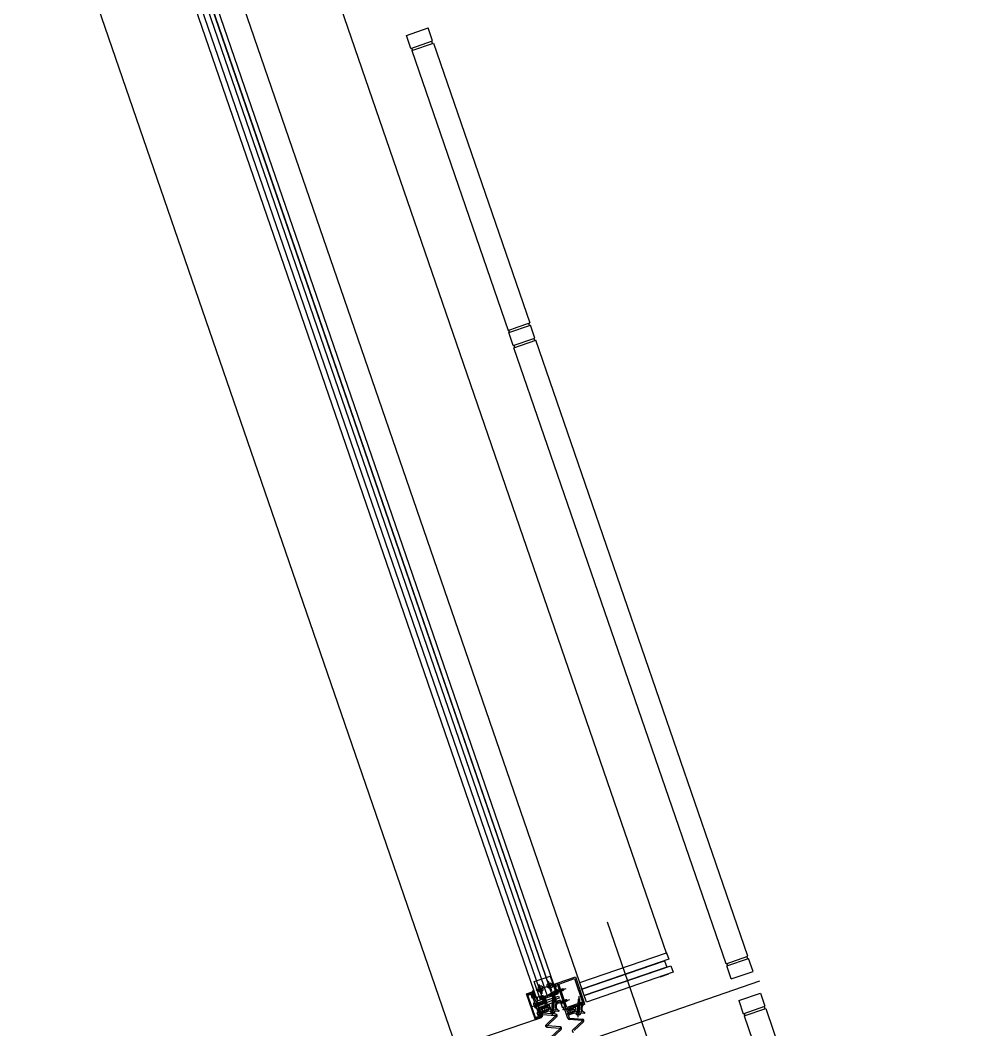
# Model space of a CAD drawing. Extents: x 809487 to 809680, y 818779 to 819225.
# Drawn here: x 809607.903 to 809609.99, y 818856.595 to 818858.795 of the extents above; entities that cross this region are included whole.
import ezdxf

# ---------------------------------------------------------------- set-up
doc = ezdxf.new("R2010")
doc.units = 0
for name, color, linetype in [('Default', 7, 'Continuous'), ('F-RC', 7, 'Continuous'), ('MAJ214__', 7, 'Continuous'), ('MAJ270__', 7, 'Continuous'), ('MAJ292__', 7, 'Continuous'), ('MAJ322__', 7, 'Continuous'), ('MAJ325__', 7, 'Continuous'), ('MAJ520__', 7, 'Continuous'), ('Refence', 7, 'Continuous'), ('WELDING', 7, 'Continuous')]:
    doc.layers.add(name, color=color, linetype=linetype)

# ---------------------------------------------------------------- blocks, each defined once
blk = doc.blocks.new('N10TC16')
at = {"layer": 'Default'}
for p, q in [((-0.005, 0), (0.021, 0)), ((0.0035, 0.0025), (0.0043, -0.0025)), ((0.0055, 0.0025), (0.0063, -0.0025)), ((0.0075, 0.0025), (0.0083, -0.0025)), ((0.0095, 0.0025), (0.0103, -0.0025)), ((0.0115, 0.0025), (0.0123, -0.0025)), ((0.0135, 0.0025), (0.0143, -0.0025))]:
    blk.add_line(p, q, dxfattribs=at)
blk.add_lwpolyline([(0.003, 0.0017), (0, 0.0049), (0, -0.0049), (0.003, -0.0017)], close=True, dxfattribs=at)
for points in [[(0, 0.0008), (0.0014, 0.0008), (0.0014, -0.0008), (0, -0.0008)], [(0.003, -0.0017), (0.0138, -0.0017), (0.016, 0), (0.0138, 0.0017), (0.003, 0.0017)]]:
    blk.add_lwpolyline(points, dxfattribs=at)
blk = doc.blocks.new('M06MC_P')
at = {"layer": 'Default'}
for p, q in [((-0.011, 0), (0.011, 0)), ((0, -0.011), (0, 0.011))]:
    blk.add_line(p, q, dxfattribs=at)
for points in [[(-0.00375, 0.00025), (-0.00375, -0.00025)], [(-0.00125, 0.00075), (-0.00325, 0.00075)], [(-0.00075, 0.00325), (-0.00075, 0.00125)], [(0.00025, 0.00375), (-0.00025, 0.00375)], [(0.00075, 0.00125), (0.00075, 0.00325)], [(0.00325, 0.00075), (0.00125, 0.00075)], [(0.00375, -0.00025), (0.00375, 0.00025)], [(-0.00325, -0.00075), (-0.00125, -0.00075)], [(-0.00075, -0.00125), (-0.00075, -0.00325)], [(-0.00025, -0.00375), (0.00025, -0.00375)], [(0.00075, -0.00325), (0.00075, -0.00125)], [(0.00125, -0.00075), (0.00325, -0.00075)]]:
    blk.add_lwpolyline(points, dxfattribs=at)
blk.add_circle((0, 0), 0.006, dxfattribs=at)
for centre, start, end in [((-0.00325, 0.00025), 90, 180), ((-0.00125, 0.00125), 270, 0), ((-0.00025, 0.00325), 90, 180), ((0.00025, 0.00325), 0, 90), ((0.00125, 0.00125), 180, 270), ((0.00325, 0.00025), 360, 90), ((-0.00325, -0.00025), 180, 270), ((-0.00125, -0.00125), 0, 90), ((-0.00025, -0.00325), 180, 270), ((0.00025, -0.00325), 270, 0), ((0.00125, -0.00125), 90, 180), ((0.00325, -0.00025), 270, 0)]:
    blk.add_arc(centre, 0.0005, start, end, dxfattribs=at)
blk = doc.blocks.new('M06MC16')
at = {"layer": 'Default'}
for p, q in [((-0.005, 0), (0.021, 0)), ((0.003, 0.0025), (0.016, 0.0025)), ((0.0155, -0.003), (0.0155, 0.003)), ((0.003, -0.0025), (0.016, -0.0025))]:
    blk.add_line(p, q, dxfattribs=at)
blk.add_lwpolyline([(0, -0.006), (0.003, -0.003), (0.003, 0.003), (0, 0.006)], close=True, dxfattribs=at)
for points in [[(0, 0.00075), (0.002, 0.00075), (0.002, -0.00075), (0, -0.00075)], [(0.003, -0.003), (0.0155, -0.003), (0.016, -0.0025), (0.016, 0.0025), (0.0155, 0.003), (0.003, 0.003)]]:
    blk.add_lwpolyline(points, dxfattribs=at)
blk = doc.blocks.new('N12TH32')
at = {"layer": 'Default'}
for p, q in [((-0.0089, 0), (0.037, 0)), ((0, 0.0028), (0.001, -0.0028)), ((0.0021, 0.0028), (0.0031, -0.0028)), ((0.0042, 0.0028), (0.0052, -0.0028)), ((0.0063, 0.0028), (0.0073, -0.0028)), ((0.0084, 0.0028), (0.0094, -0.0028)), ((0.0105, 0.0028), (0.0115, -0.0028)), ((0.0126, 0.0028), (0.0136, -0.0028)), ((0.0147, 0.0028), (0.0157, -0.0028)), ((0.0168, 0.0028), (0.0178, -0.0028)), ((0.0189, 0.0028), (0.0199, -0.0028)), ((0.021, 0.0028), (0.022, -0.0028)), ((0.0231, 0.0028), (0.0241, -0.0028)), ((0.0252, 0.0028), (0.0262, -0.0028)), ((0.0273, 0.0028), (0.0283, -0.0028)), ((0.0294, 0.0028), (0.0303, -0.0023))]:
    blk.add_line(p, q, dxfattribs=at)
blk.add_lwpolyline([(-0.0039, 0.0034), (-0.0034, 0.004), (0, 0.004), (0, -0.004), (-0.0034, -0.004), (-0.0039, -0.0034)], close=True, dxfattribs=at)
for points in [[(-0.0034, 0), (0, 0), (-0.0034, 0)], [(0, -0.002), (0.0293, -0.002), (0.032, 0), (0.0293, 0.0021), (0, 0.0021)]]:
    blk.add_lwpolyline(points, dxfattribs=at)
for centre in [(-0.0002, 0.002), (-0.0002, -0.002)]:
    blk.add_arc(centre, 0.00372, 147.7958, 212.2042, dxfattribs=at)
blk = doc.blocks.new('M06MR19')
at = {"layer": 'Default'}
for p, q in [((-0.0092, 0), (0.024, 0)), ((0, 0.0025), (0.019, 0.0025)), ((0.0185, -0.003), (0.0185, 0.003)), ((0, -0.0025), (0.019, -0.0025))]:
    blk.add_line(p, q, dxfattribs=at)
for points in [[(-0.0042, 0.0008), (-0.0022, 0.0008), (-0.0022, -0.0007), (-0.0042, -0.0007)], [(-0.002, 0.006), (0, 0.006), (0, -0.006), (-0.002, -0.006)], [(0, -0.003), (0.0185, -0.003), (0.019, -0.0025), (0.019, 0.0025), (0.0185, 0.003), (0, 0.003)]]:
    blk.add_lwpolyline(points, dxfattribs=at)
for centre, radius, start, end in [((0.0078, 0), 0.012, 152.9643, 207.0357), ((-0.002, 0.005), 0.001, 90, 152.9643), ((-0.002, -0.005), 0.001, 207.0357, 270)]:
    blk.add_arc(centre, radius, start, end, dxfattribs=at)
blk = doc.blocks.new('A$C775818B6')
at = {"layer": 'Default'}
for points in [[(-0.0022, -0.0063), (-0.0022, -0.0018)], [(-0.0019, -0.0015), (-0.0014, -0.0015)], [(-0.0014, -0.0065), (-0.0019, -0.0065)], [(-0.0012, -0.0018), (-0.0012, -0.0025)], [(-0.0012, -0.0055), (-0.0012, -0.0063)], [(-0.0007, -0.003), (-0.0002, -0.003)], [(-0.0002, -0.005), (-0.0007, -0.005)], [(0.0003, -0.0025), (0.0003, -0.0005)], [(0.0003, -0.0075), (0.0003, -0.0055)], [(0.0008, 0), (0.0028, 0)], [(0.0028, -0.008), (0.0008, -0.008)], [(0.0013, -0.0015), (0.0013, -0.0065)], [(0.0023, -0.0065), (0.0023, -0.0015)], [(0.0033, -0.0005), (0.0033, -0.0075)]]:
    blk.add_lwpolyline(points, dxfattribs=at)
for centre, radius, start, end in [((-0.0019, -0.0018), 0.00025, 90.0056, 180.0056), ((-0.0019, -0.0063), 0.00025, 180.0056, 270.0056), ((-0.0014, -0.0018), 0.00025, 0.0056, 90.0056), ((-0.0014, -0.0063), 0.00025, 270.0056, 0.0056), ((-0.0007, -0.0025), 0.0005, 180.0056, 270.0056), ((-0.0007, -0.0055), 0.0005, 90.0056, 180.0056), ((-0.0002, -0.0025), 0.0005, 270.0056, 0.0056), ((-0.0002, -0.0055), 0.0005, 0.0056, 90.0056), ((0.0008, -0.0005), 0.0005, 90, 180.0056), ((0.0008, -0.0075), 0.0005, 180.0056, 270), ((0.0018, -0.0015), 0.0005, 0.0056, 180.0056), ((0.0018, -0.0065), 0.0005, 180.0056, 0.0056), ((0.0028, -0.0005), 0.0005, 0.0043, 90), ((0.0028, -0.0075), 0.0005, 270, 0.0043)]:
    blk.add_arc(centre, radius, start, end, dxfattribs=at)

msp = doc.modelspace()

# ---------------------------------------------------------------- linework, layer by layer
at = {"layer": 'Default'}
msp.add_lwpolyline([(809609.0355, 818856.6638), (809609.0231, 818856.6998), (809609.0581, 818856.7118), (809609.0705, 818856.6759)], dxfattribs=at)
for points in [[(809609.0376, 818856.6603), (809609.0352, 818856.6674), (809609.0704, 818856.6716), (809609.068, 818856.6787)], [(809609.0368, 818856.66), (809609.0718, 818856.6721), (809609.0705, 818856.6759), (809609.0355, 818856.6638)], [(809609.1278, 818856.6491), (809609.127, 818856.6514), (809609.1141, 818856.6444), (809609.1133, 818856.6467)], [(809609.0533, 818856.6498), (809609.0541, 818856.6475), (809609.0397, 818856.6451), (809609.0405, 818856.6428)]]:
    msp.add_lwpolyline(points, close=True, dxfattribs=at)
at = {"layer": 'F-RC'}
for p, q in [((809608.7448, 818858.762), (809608.7921, 818858.7783)), ((809608.8019, 818858.7499), (809608.7921, 818858.7783)), ((809608.7546, 818858.7336), (809608.7448, 818858.762)), ((809608.7546, 818858.7336), (809608.8019, 818858.7499)), ((809608.7562, 818858.7289), (809608.8035, 818858.7452)), ((809608.8016, 818858.7445), (809608.8, 818858.7492)), ((809608.8035, 818858.7452), (809609.0135, 818858.1353)), ((809608.7562, 818858.7289), (809608.9662, 818858.119)), ((809608.7581, 818858.7295), (809608.7565, 818858.7343)), ((809608.9662, 818858.119), (809608.9859, 818858.1258)), ((809608.9678, 818858.1143), (809609.0151, 818858.1306)), ((809608.9859, 818858.1258), (809609.0135, 818858.1353)), ((809609.0132, 818858.1299), (809609.0116, 818858.1346)), ((809609.0249, 818858.1022), (809609.0151, 818858.1306)), ((809608.9776, 818858.0859), (809608.9678, 818858.1143)), ((809608.9697, 818858.1149), (809608.9681, 818858.1197)), ((809608.9776, 818858.0859), (809609.0249, 818858.1022)), ((809608.9792, 818858.0812), (809609.0265, 818858.0975)), ((809609.4415, 818856.7386), (809608.9792, 818858.0812)), ((809608.9811, 818858.0819), (809608.9795, 818858.0866)), ((809609.0246, 818858.0968), (809609.023, 818858.1016)), ((809609.4888, 818856.7548), (809609.0265, 818858.0975)), ((809609.4415, 818856.7386), (809609.4888, 818856.7548)), ((809609.4432, 818856.7338), (809609.4904, 818856.7501)), ((809609.4451, 818856.7345), (809609.4434, 818856.7392)), ((809609.4886, 818856.7495), (809609.4869, 818856.7542)), ((809609.5002, 818856.7217), (809609.4904, 818856.7501)), ((809609.4529, 818856.7055), (809609.4432, 818856.7338)), ((809609.4529, 818856.7055), (809609.5002, 818856.7217)), ((809609.4692, 818856.6582), (809609.5165, 818856.6745)), ((809609.5165, 818856.6745), (809609.5263, 818856.6461)), ((809609.4692, 818856.6582), (809609.479, 818856.6298)), ((809609.479, 818856.6298), (809609.5263, 818856.6461)), ((809609.4806, 818856.6251), (809609.5279, 818856.6414)), ((809609.4809, 818856.6305), (809609.4825, 818856.6258)), ((809609.5244, 818856.6455), (809609.526, 818856.6407)), ((809609.5279, 818856.6414), (809609.9902, 818855.2987)), ((809609.4806, 818856.6251), (809609.9429, 818855.2825))]:
    msp.add_line(p, q, dxfattribs=at)
at = {"layer": 'MAJ214__'}
for p, q in [((809609.1372, 818856.6549), (809608.1865, 818859.4158)), ((809609.042, 818856.6618), (809608.106, 818859.3802)), ((809609.0533, 818856.6657), (809608.1173, 818859.3841)), ((809609.0628, 818856.669), (809608.1268, 818859.3873)), ((809609.0635, 818856.6692), (809608.1275, 818859.3876))]:
    msp.add_line(p, q, dxfattribs=at)
at = {"layer": 'MAJ270__'}
for p, q in [((809609.3547, 818856.3305), (809609.183, 818856.8291)), ((809609.5146, 818856.7003), (809608.9747, 818856.5144))]:
    msp.add_line(p, q, dxfattribs=at)
at = {"layer": 'MAJ292__'}
for p, q in [((809609.3127, 818856.7594), (809608.3756, 818859.4809)), ((809609.073, 818856.6725), (809608.1369, 818859.3908)), ((809609.0304, 818856.6578), (809608.0944, 818859.3762)), ((809608.8535, 818856.5572), (809607.9029, 818859.3182)), ((809609.3263, 818856.72), (809609.1372, 818856.6549)), ((809609.2979, 818856.7103), (809609.3168, 818856.7168)), ((809609.0273, 818856.6171), (809608.8535, 818856.5572))]:
    msp.add_line(p, q, dxfattribs=at)
for points in [[(809609.1274, 818856.6833), (809609.1225, 818856.6975), (809609.3116, 818856.7626), (809609.3165, 818856.7484)], [(809609.1323, 818856.6691), (809609.1274, 818856.6833), (809609.3071, 818856.7451), (809609.312, 818856.731)], [(809609.1372, 818856.6549), (809609.1323, 818856.6691), (809609.3214, 818856.7342), (809609.3263, 818856.72)]]:
    msp.add_lwpolyline(points, close=True, dxfattribs=at)
at = {"layer": 'MAJ322__'}
for points in [[(809609.0673, 818856.6943), (809609.073, 818856.6963), (809609.0925, 818856.6395), (809609.0869, 818856.6376), (809609.0861, 818856.6397)], [(809609.0681, 818856.6922), (809609.0673, 818856.6943)], [(809609.0328, 818856.6213), (809609.0343, 818856.6205), (809609.0358, 818856.6211), (809609.0357, 818856.6214), (809609.038, 818856.6221), (809609.0384, 818856.6209), (809609.0258, 818856.6166), (809609.0063, 818856.6733), (809609.0189, 818856.6776), (809609.0193, 818856.6764), (809609.017, 818856.6756), (809609.0169, 818856.6759), (809609.0154, 818856.6754), (809609.0147, 818856.6739)], [(809609.0102, 818856.6724), (809609.0087, 818856.6731), (809609.0076, 818856.6727), (809609.0265, 818856.6179)], [(809609.0099, 818856.6712), (809609.0122, 818856.6737)], [(809609.0121, 818856.6736), (809609.0112, 818856.6726)], [(809609.0136, 818856.6735), (809609.013, 818856.6738)], [(809609.0132, 818856.6738), (809609.0149, 818856.673), (809609.0177, 818856.674), (809609.0172, 818856.6755), (809609.0194, 818856.6762), (809609.021, 818856.6715), (809609.021, 818856.6715)], [(809609.085, 818856.643), (809609.0796, 818856.6589), (809609.0332, 818856.6429), (809609.0325, 818856.6448), (809609.0331, 818856.6461), (809609.0302, 818856.6546), (809609.0289, 818856.6552), (809609.0283, 818856.6571), (809609.0747, 818856.673), (809609.0692, 818856.6889)], [(809609.0689, 818856.6922), (809609.0684, 818856.692)], [(809609.0689, 818856.693), (809609.069, 818856.6925)], [(809609.0696, 818856.6938), (809609.0692, 818856.6936)], [(809609.0694, 818856.6892), (809609.0698, 818856.6894)], [(809609.0702, 818856.6892), (809609.0703, 818856.6887)], [(809609.0717, 818856.6892), (809609.0703, 818856.6935)], [(809609.071, 818856.6884), (809609.0714, 818856.6886)], [(809609.0157, 818856.6716), (809609.0108, 818856.6699)], [(809609.0188, 818856.6641), (809609.0163, 818856.6713)], [(809609.0184, 818856.6714), (809609.02, 818856.6666)], [(809609.0192, 818856.6722), (809609.0187, 818856.672)], [(809609.0205, 818856.6642), (809609.0194, 818856.6638)], [(809609.02, 818856.6711), (809609.0198, 818856.6718)], [(809609.0208, 818856.6711), (809609.0204, 818856.671)], [(809609.0206, 818856.6663), (809609.0211, 818856.6665)], [(809609.0214, 818856.6671), (809609.0212, 818856.6678)], [(809609.0317, 818856.6332), (809609.0212, 818856.6639)], [(809609.0213, 818856.6681), (809609.0218, 818856.6683)], [(809609.0221, 818856.6682), (809609.026, 818856.6568)], [(809609.0267, 818856.6565), (809609.0283, 818856.6571), (809609.0289, 818856.6552), (809609.0302, 818856.6546), (809609.0331, 818856.6461), (809609.0325, 818856.6448), (809609.0332, 818856.6429), (809609.0316, 818856.6423)], [(809609.0776, 818856.6551), (809609.0766, 818856.6579), (809609.0736, 818856.6568), (809609.0738, 818856.6564)], [(809609.1335, 818856.6506), (809609.1326, 818856.6533), (809609.1296, 818856.6523), (809609.1297, 818856.6519)], [(809609.0325, 818856.6244), (809609.03, 818856.6315)], [(809609.0303, 818856.6322), (809609.0314, 818856.6325)], [(809609.0312, 818856.6417), (809609.0351, 818856.6304)], [(809609.0325, 818856.6303), (809609.0342, 818856.6256)], [(809609.0333, 818856.6311), (809609.0328, 818856.6309)], [(809609.0342, 818856.6301), (809609.034, 818856.6308)], [(809609.035, 818856.6301), (809609.0345, 818856.6299)], [(809609.0375, 818856.6432), (809609.0386, 818856.6401)], [(809609.0392, 818856.6441), (809609.0378, 818856.6436)], [(809609.0391, 818856.6399), (809609.0522, 818856.6444)], [(809609.04, 818856.643), (809609.0397, 818856.6439)], [(809609.0541, 818856.6475), (809609.0405, 818856.6428)], [(809609.0409, 818856.6334), (809609.0417, 818856.6311)], [(809609.0543, 818856.6384), (809609.0411, 818856.6339)], [(809609.0422, 818856.6309), (809609.0436, 818856.6314)], [(809609.0438, 818856.6319), (809609.0438, 818856.632)], [(809609.044, 818856.6325), (809609.0549, 818856.6362)], [(809609.0541, 818856.6489), (809609.0544, 818856.648)], [(809609.0557, 818856.6498), (809609.0543, 818856.6493)], [(809609.0552, 818856.6363), (809609.0762, 818856.6351)], [(809609.0584, 818856.6432), (809609.0562, 818856.6496)], [(809609.0562, 818856.6425), (809609.0563, 818856.6424)], [(809609.0703, 818856.6378), (809609.059, 818856.6384)], [(809609.0773, 818856.6367), (809609.0773, 818856.6369)], [(809609.0858, 818856.643), (809609.0853, 818856.6429)], [(809609.0858, 818856.6438), (809609.0859, 818856.6434)], [(809609.0866, 818856.6446), (809609.0861, 818856.6445)], [(809609.0863, 818856.64), (809609.0868, 818856.6402)], [(809609.0871, 818856.64), (809609.0873, 818856.6396)], [(809609.0887, 818856.6401), (809609.0872, 818856.6443)], [(809609.0879, 818856.6393), (809609.0884, 818856.6394)], [(809609.0935, 818856.6386), (809609.0945, 818856.6356)], [(809609.0952, 818856.6396), (809609.0937, 818856.6391)], [(809609.095, 818856.6354), (809609.1082, 818856.6399)], [(809609.096, 818856.6385), (809609.0957, 818856.6394)], [(809609.1101, 818856.643), (809609.0964, 818856.6383)], [(809609.0969, 818856.6289), (809609.0976, 818856.6266)], [(809609.1103, 818856.6339), (809609.0971, 818856.6294)], [(809609.1, 818856.628), (809609.1109, 818856.6317)], [(809609.11, 818856.6443), (809609.1103, 818856.6435)], [(809609.1117, 818856.6453), (809609.1103, 818856.6448)], [(809609.1111, 818856.6318), (809609.1322, 818856.6306)], [(809609.1144, 818856.6387), (809609.1122, 818856.6451)], [(809609.1122, 818856.638), (809609.1122, 818856.6379)], [(809609.1263, 818856.6332), (809609.115, 818856.6338)], [(809609.1333, 818856.6321), (809609.1332, 818856.6323)], [(809609.0265, 818856.6179), (809609.0276, 818856.6183), (809609.0284, 818856.6197)], [(809609.0272, 818856.622), (809609.0322, 818856.6237)], [(809609.0307, 818856.6199), (809609.0274, 818856.6205)], [(809609.0292, 818856.6202), (809609.0306, 818856.6199)], [(809609.0314, 818856.6203), (809609.0317, 818856.6209)], [(809609.0363, 818856.6271), (809609.0379, 818856.6223), (809609.0357, 818856.6216), (809609.0352, 818856.6231), (809609.0324, 818856.6221), (809609.0316, 818856.6204)], [(809609.0348, 818856.6253), (809609.0353, 818856.6254)], [(809609.0356, 818856.626), (809609.0353, 818856.6268)], [(809609.0355, 818856.6271), (809609.036, 818856.6272)], [(809609.0363, 818856.6271), (809609.0363, 818856.6271)], [(809609.0981, 818856.6264), (809609.0996, 818856.6269)], [(809609.0998, 818856.6273), (809609.0998, 818856.6275)]]:
    msp.add_lwpolyline(points, dxfattribs=at)
for points in [[(809609.073, 818856.6963), (809609.113, 818856.71), (809609.1325, 818856.6533), (809609.0925, 818856.6395)], [(809609.0768, 818856.6944), (809609.1111, 818856.7062), (809609.1287, 818856.6552), (809609.0944, 818856.6434)], [(809609.0349, 818856.6541), (809609.0763, 818856.6683), (809609.0779, 818856.6636), (809609.0365, 818856.6493)]]:
    msp.add_lwpolyline(points, close=True, dxfattribs=at)
for centre, radius, start, end in [((809609.0106, 818856.6731), 0.0008, 244.0066, 319.0066), ((809609.0127, 818856.6731), 0.0008, 64.0066, 139.0066), ((809609.0128, 818856.6731), 0.0008, 64.0066, 137.0791), ((809609.0139, 818856.6742), 0.0008, 244.0066, 334.0066), ((809609.0193, 818856.6717), 0.0005, 19.0069, 109.0069), ((809609.0683, 818856.6923), 0.00025, 198.9998, 288.9998), ((809609.0693, 818856.6932), 0.0005, 108.9998, 198.9998), ((809609.0688, 818856.6924), 0.00025, 288.9998, 18.9998), ((809609.0694, 818856.689), 0.00025, 108.9998, 198.9998), ((809609.0698, 818856.6933), 0.0005, 18.9998, 108.9998), ((809609.0699, 818856.6891), 0.00025, 18.9998, 108.9998), ((809609.0708, 818856.6889), 0.0005, 198.9998, 288.9998), ((809609.0713, 818856.6891), 0.0005, 288.9998, 18.9998), ((809609.0105, 818856.6706), 0.0008, 137.0791, 289.0066), ((809609.0158, 818856.6711), 0.0005, 19.0069, 109.0066), ((809609.0189, 818856.6715), 0.0005, 109.0069, 199.0069), ((809609.0192, 818856.6643), 0.0005, 199.0069, 289.0069), ((809609.0203, 818856.6712), 0.00025, 199.0069, 289.0069), ((809609.0205, 818856.6668), 0.0005, 199.0069, 289.0069), ((809609.0207, 818856.6637), 0.0005, 19.0066, 109.0069), ((809609.0208, 818856.6714), 0.00025, 289.0069, 19.0069), ((809609.021, 818856.667), 0.0005, 289.0069, 19.0069), ((809609.0214, 818856.6679), 0.00025, 109.0069, 199.0069), ((809609.0219, 818856.6681), 0.00025, 19.669, 109.0069), ((809609.0265, 818856.657), 0.0005, 199.0066, 289.0066), ((809609.0807, 818856.6459), 0.012, 127.0491, 215.6022), ((809609.0807, 818856.6459), 0.00972, 109, 249.2439), ((809609.073, 818856.6561), 0.000787, 307.0491, 19), ((809609.1367, 818856.6414), 0.012, 127.0491, 215.6022), ((809609.1367, 818856.6414), 0.00972, 109, 249.2439), ((809609.129, 818856.6516), 0.000787, 307.0491, 19), ((809609.0305, 818856.6317), 0.0005, 109.0063, 199.0063), ((809609.0317, 818856.6419), 0.0005, 109.0066, 199.0066), ((809609.0313, 818856.633), 0.0005, 289.0063, 19.0066), ((809609.033, 818856.6305), 0.0005, 109, 199), ((809609.0335, 818856.6306), 0.0005, 19, 109), ((809609.0344, 818856.6301), 0.00025, 199, 289), ((809609.0349, 818856.6303), 0.00025, 289, 18.3379), ((809609.0379, 818856.6433), 0.000381, 109, 199), ((809609.0389, 818856.6403), 0.000381, 199, 289), ((809609.0393, 818856.6438), 0.000381, 19, 109), ((809609.0404, 818856.6432), 0.000381, 199, 289), ((809609.0413, 818856.6335), 0.000381, 109, 199), ((809609.042, 818856.6313), 0.000381, 199, 289), ((809609.0435, 818856.6318), 0.000381, 289, 19), ((809609.0442, 818856.6321), 0.000381, 109, 199), ((809609.0533, 818856.6415), 0.00315, 19, 109), ((809609.0544, 818856.649), 0.000381, 109, 199), ((809609.054, 818856.6479), 0.000381, 289, 19), ((809609.0533, 818856.6414), 0.00315, 289, 19), ((809609.0552, 818856.6355), 0.000787, 90.9451, 109), ((809609.0559, 818856.6495), 0.000381, 19, 109), ((809609.0533, 818856.6414), 0.00544, 338.2846, 19), ((809609.059, 818856.6391), 0.000762, 158.2846, 266.9164), ((809609.0703, 818856.6385), 0.000762, 266.9164, 35.6022), ((809609.0763, 818856.6363), 0.00114, 266.9164, 19), ((809609.0852, 818856.6431), 0.00025, 199.0002, 289.0002), ((809609.0863, 818856.644), 0.0005, 109.0002, 199.0002), ((809609.0857, 818856.6433), 0.00025, 289.0002, 19.0002), ((809609.0864, 818856.6398), 0.00025, 109.0002, 199.0002), ((809609.0867, 818856.6442), 0.0005, 19.0002, 109.0002), ((809609.0869, 818856.64), 0.00025, 19.0002, 109.0002), ((809609.0877, 818856.6397), 0.0005, 199.0002, 289.0002), ((809609.0882, 818856.6399), 0.0005, 289.0002, 19.0002), ((809609.0939, 818856.6388), 0.000381, 109, 199), ((809609.0949, 818856.6357), 0.000381, 199, 289), ((809609.0953, 818856.6393), 0.000381, 19, 109), ((809609.0963, 818856.6386), 0.000381, 199, 289), ((809609.0972, 818856.629), 0.000381, 109, 199), ((809609.1092, 818856.6369), 0.00315, 19, 109), ((809609.1104, 818856.6445), 0.000381, 109, 199), ((809609.11, 818856.6433), 0.000381, 289, 19), ((809609.1092, 818856.6369), 0.00315, 289, 19), ((809609.1112, 818856.631), 0.000787, 90.9451, 109), ((809609.1118, 818856.6449), 0.000381, 19, 109), ((809609.115, 818856.6346), 0.000762, 158.2846, 266.9164), ((809609.1092, 818856.6369), 0.00544, 338.2846, 19), ((809609.1263, 818856.634), 0.000762, 266.9164, 35.6022), ((809609.1322, 818856.6318), 0.00114, 266.9164, 19), ((809609.0275, 818856.6213), 0.0008, 109.0066, 260.9341), ((809609.0291, 818856.6194), 0.0008, 79.0066, 154.0066), ((809609.0307, 818856.6207), 0.0008, 259.0066, 334.0066), ((809609.0309, 818856.6207), 0.0008, 260.9341, 334.0066), ((809609.0324, 818856.6205), 0.0008, 64.0066, 154.0066), ((809609.032, 818856.6242), 0.0005, 289.0066, 19.0063), ((809609.0346, 818856.6257), 0.0005, 199, 289), ((809609.0356, 818856.6268), 0.00025, 109, 199), ((809609.0351, 818856.6259), 0.0005, 289, 19), ((809609.036, 818856.627), 0.00025, 19, 109), ((809609.098, 818856.6267), 0.000381, 199, 289), ((809609.0994, 818856.6272), 0.000381, 289, 19), ((809609.1001, 818856.6276), 0.000381, 109, 199)]:
    msp.add_arc(centre, radius, start, end, dxfattribs=at)
at = {"layer": 'MAJ325__'}
msp.add_line((809609.0389, 818856.6225), (809609.0393, 818856.6212), dxfattribs=at)
at = {"layer": 'Refence'}
for p, q in [((809609.03, 818856.6656), (809609.037, 818856.6681)), ((809609.0395, 818856.6609), (809609.0305, 818856.6578)), ((809609.037, 818856.6681), (809609.0371, 818856.6679)), ((809609.0394, 818856.6611), (809609.0395, 818856.6609)), ((809609.0354, 818856.6395), (809609.0385, 818856.6405)), ((809609.0386, 818856.6303), (809609.0354, 818856.6395)), ((809609.0385, 818856.6405), (809609.039, 818856.6388)), ((809609.0386, 818856.6303), (809609.0386, 818856.6303)), ((809609.039, 818856.6388), (809609.0422, 818856.6399)), ((809609.0433, 818856.6369), (809609.0401, 818856.6358)), ((809609.0401, 818856.6358), (809609.0413, 818856.6323)), ((809609.0417, 818856.6413), (809609.0432, 818856.6418)), ((809609.0422, 818856.6399), (809609.0417, 818856.6413)), ((809609.0707, 818856.6288), (809609.0426, 818856.6312)), ((809609.0432, 818856.6418), (809609.0447, 818856.6408)), ((809609.0438, 818856.6352), (809609.0433, 818856.6369)), ((809609.0438, 818856.6352), (809609.045, 818856.6356)), ((809609.0447, 818856.6408), (809609.0462, 818856.6413)), ((809609.0457, 818856.6378), (809609.045, 818856.6356)), ((809609.0457, 818856.6427), (809609.0471, 818856.6432)), ((809609.0462, 818856.6413), (809609.0457, 818856.6427)), ((809609.0472, 818856.6383), (809609.0457, 818856.6378)), ((809609.0471, 818856.6432), (809609.0487, 818856.6421)), ((809609.0478, 818856.6366), (809609.0472, 818856.6383)), ((809609.0478, 818856.6366), (809609.049, 818856.637)), ((809609.0487, 818856.6421), (809609.0501, 818856.6426)), ((809609.0497, 818856.6391), (809609.049, 818856.637)), ((809609.0497, 818856.644), (809609.0511, 818856.6445)), ((809609.0501, 818856.6426), (809609.0497, 818856.644)), ((809609.0512, 818856.6396), (809609.0497, 818856.6391)), ((809609.0511, 818856.6445), (809609.0546, 818856.6425)), ((809609.0518, 818856.638), (809609.0512, 818856.6396)), ((809609.0518, 818856.638), (809609.053, 818856.6384)), ((809609.0546, 818856.6425), (809609.053, 818856.6384)), ((809609.09, 818856.6391), (809609.093, 818856.6401)), ((809609.0968, 818856.6191), (809609.09, 818856.6391)), ((809609.093, 818856.6401), (809609.095, 818856.6343)), ((809609.0932, 818856.6394), (809609.093, 818856.6401)), ((809609.095, 818856.6343), (809609.0982, 818856.6354)), ((809609.0992, 818856.6324), (809609.096, 818856.6313)), ((809609.096, 818856.6313), (809609.0995, 818856.6211)), ((809609.0977, 818856.6368), (809609.0991, 818856.6373)), ((809609.0982, 818856.6354), (809609.0977, 818856.6368)), ((809609.0991, 818856.6373), (809609.1007, 818856.6362)), ((809609.0998, 818856.6307), (809609.0992, 818856.6324)), ((809609.0998, 818856.6307), (809609.101, 818856.6311)), ((809609.1007, 818856.6362), (809609.1021, 818856.6368)), ((809609.1017, 818856.6332), (809609.101, 818856.6311)), ((809609.1017, 818856.6381), (809609.1031, 818856.6386)), ((809609.1021, 818856.6368), (809609.1017, 818856.6381)), ((809609.1032, 818856.6338), (809609.1017, 818856.6332)), ((809609.1031, 818856.6386), (809609.1046, 818856.6376)), ((809609.1038, 818856.6321), (809609.1032, 818856.6338)), ((809609.1038, 818856.6321), (809609.105, 818856.6325)), ((809609.1046, 818856.6376), (809609.1061, 818856.6381)), ((809609.1057, 818856.6346), (809609.105, 818856.6325)), ((809609.1056, 818856.6395), (809609.1071, 818856.64)), ((809609.1061, 818856.6381), (809609.1056, 818856.6395)), ((809609.1071, 818856.6351), (809609.1057, 818856.6346)), ((809609.1071, 818856.64), (809609.1106, 818856.638)), ((809609.1077, 818856.6334), (809609.1071, 818856.6351)), ((809609.1077, 818856.6334), (809609.1089, 818856.6338)), ((809609.1106, 818856.638), (809609.1089, 818856.6338)), ((809609.0413, 818856.6281), (809609.0694, 818856.6257)), ((809609.0697, 818856.6249), (809609.049, 818856.6058)), ((809609.052, 818856.6041), (809609.0726, 818856.6233)), ((809609.0968, 818856.6191), (809609.0968, 818856.6191)), ((809609.1277, 818856.6146), (809609.0996, 818856.617)), ((809609.1009, 818856.6201), (809609.1289, 818856.6177)), ((809609.1073, 818856.5946), (809609.1279, 818856.6138)), ((809609.1308, 818856.6122), (809609.1102, 818856.593)), ((809609.0509, 818856.6003), (809609.079, 818856.5979)), ((809609.0803, 818856.6009), (809609.0522, 818856.6033)), ((809609.0793, 818856.5971), (809609.0586, 818856.5779)), ((809609.0615, 818856.5763), (809609.0822, 818856.5954))]:
    msp.add_line(p, q, dxfattribs=at)
for points in [[(809609.0196, 818856.6756), (809609.0189, 818856.6776)], [(809609.0212, 818856.6809), (809609.0227, 818856.6766), (809609.0196, 818856.6756)], [(809609.0213, 818856.6714), (809609.0199, 818856.6754)], [(809609.0201, 818856.6757), (809609.0224, 818856.6765)], [(809609.0227, 818856.6764), (809609.0265, 818856.6655)], [(809609.0201, 818856.667), (809609.0187, 818856.6713)], [(809609.0188, 818856.6716), (809609.0193, 818856.6718)], [(809609.0196, 818856.6716), (809609.0199, 818856.6709)], [(809609.0205, 818856.6706), (809609.021, 818856.6708)], [(809609.0209, 818856.667), (809609.0205, 818856.6669)], [(809609.0208, 818856.6681), (809609.0211, 818856.6674)], [(809609.0216, 818856.6689), (809609.0212, 818856.6687)], [(809609.0236, 818856.6645), (809609.0223, 818856.6686)], [(809609.0263, 818856.6652), (809609.024, 818856.6644)], [(809609.0329, 818856.63), (809609.0343, 818856.6258)], [(809609.0335, 818856.6305), (809609.033, 818856.6304)], [(809609.0338, 818856.6304), (809609.0352, 818856.6262)], [(809609.0341, 818856.6297), (809609.0338, 818856.6304)], [(809609.0344, 818856.6309), (809609.0339, 818856.6308)], [(809609.0341, 818856.6342), (809609.0355, 818856.6301)], [(809609.0342, 818856.6432), (809609.0397, 818856.6451)], [(809609.0366, 818856.6353), (809609.0343, 818856.6345)], [(809609.035, 818856.6301), (809609.0347, 818856.6308)], [(809609.0352, 818856.6295), (809609.0347, 818856.6293)], [(809609.035, 818856.6346), (809609.0364, 818856.6306)], [(809609.0378, 818856.6358), (809609.0352, 818856.6349)], [(809609.0375, 818856.6432), (809609.0386, 818856.6401), (809609.0356, 818856.6391)], [(809609.0361, 818856.6299), (809609.0356, 818856.6298)], [(809609.0407, 818856.6243), (809609.0369, 818856.6351)], [(809609.0392, 818856.6441), (809609.0378, 818856.6436)], [(809609.0418, 818856.6248), (809609.0411, 818856.6269), (809609.0397, 818856.6269), (809609.0408, 818856.6278), (809609.0406, 818856.6283), (809609.0393, 818856.6284), (809609.0403, 818856.6292), (809609.0401, 818856.6297), (809609.0388, 818856.6298), (809609.0398, 818856.6307), (809609.0396, 818856.6311), (809609.0383, 818856.6312), (809609.0393, 818856.6321), (809609.0391, 818856.6326), (809609.0378, 818856.6326), (809609.0388, 818856.6335), (809609.0381, 818856.6356)], [(809609.0397, 818856.6451), (809609.0405, 818856.6428)], [(809609.04, 818856.643), (809609.0397, 818856.6439)], [(809609.0347, 818856.6256), (809609.0351, 818856.6258)], [(809609.0353, 818856.6261), (809609.035, 818856.6268)], [(809609.0354, 818856.6275), (809609.0358, 818856.6276)], [(809609.0356, 818856.626), (809609.036, 818856.6262)], [(809609.0362, 818856.6265), (809609.0359, 818856.6272)], [(809609.0363, 818856.6279), (809609.0367, 818856.628)], [(809609.0365, 818856.6273), (809609.0378, 818856.6233)], [(809609.0374, 818856.6277), (809609.0388, 818856.6237)], [(809609.0382, 818856.6231), (809609.0405, 818856.6239)], [(809609.0391, 818856.6235), (809609.0417, 818856.6244)]]:
    msp.add_lwpolyline(points, dxfattribs=at)
for points in [[(809609.0221, 818856.6753), (809609.0253, 818856.6658), (809609.0244, 818856.6655), (809609.0211, 818856.6749)], [(809609.0395, 818856.6247), (809609.0362, 818856.6342), (809609.0353, 818856.6339), (809609.0385, 818856.6244)]]:
    msp.add_lwpolyline(points, close=True, dxfattribs=at)
for centre, radius, start, end in [((809609.0121, 818856.6848), 0.0099, 313.3339, 336.769), ((809609.0201, 818856.6755), 0.00025, 109, 199), ((809609.0225, 818856.6763), 0.00025, 19, 109), ((809609.0189, 818856.6714), 0.00025, 109, 199), ((809609.0194, 818856.6715), 0.00025, 19, 109), ((809609.0203, 818856.6711), 0.0005, 199, 289), ((809609.0204, 818856.6671), 0.00025, 199, 289), ((809609.0213, 818856.6682), 0.0005, 109, 199), ((809609.0208, 818856.6673), 0.00025, 289, 19), ((809609.0208, 818856.6712), 0.0005, 289, 19), ((809609.0218, 818856.6684), 0.0005, 19, 109), ((809609.0239, 818856.6646), 0.00025, 199, 289), ((809609.0262, 818856.6654), 0.00025, 289, 19), ((809609.0164, 818856.6608), 0.0143, 348.041, 19.6223), ((809609.0331, 818856.6301), 0.00025, 109, 199), ((809609.0336, 818856.6303), 0.00025, 19, 109), ((809609.034, 818856.6305), 0.00025, 109.0063, 199.0063), ((809609.0343, 818856.6342), 0.00025, 109, 199), ((809609.0345, 818856.6298), 0.0005, 199, 289), ((809609.0295, 818856.6394), 0.00611, 357.5662, 39.4588), ((809609.0345, 818856.6307), 0.00025, 19.0063, 109.0063), ((809609.0352, 818856.6347), 0.00025, 109.0063, 199.0063), ((809609.0354, 818856.6302), 0.0005, 199.0063, 289.0063), ((809609.035, 818856.63), 0.0005, 289, 19), ((809609.0359, 818856.6304), 0.0005, 289.0063, 19.0063), ((809609.0367, 818856.6351), 0.00025, 19, 109), ((809609.0379, 818856.6433), 0.000381, 109, 199), ((809609.0378, 818856.6355), 0.00025, 19.0063, 109.0063), ((809609.0416, 818856.6313), 0.00318, 199, 265.0937), ((809609.0393, 818856.6438), 0.000381, 19, 109), ((809609.0404, 818856.6432), 0.000381, 199, 289.359), ((809609.0416, 818856.6313), 0.00102, 109, 355.0937), ((809609.0704, 818856.6256), 0.00318, 312.9063, 85.0937), ((809609.0346, 818856.6259), 0.00025, 199, 289), ((809609.0355, 818856.627), 0.0005, 109, 199), ((809609.0351, 818856.626), 0.00025, 289, 19), ((809609.0355, 818856.6263), 0.00025, 199.0063, 289.0063), ((809609.036, 818856.6271), 0.0005, 19, 109), ((809609.0364, 818856.6274), 0.0005, 109.0063, 199.0063), ((809609.036, 818856.6264), 0.00025, 289.0063, 19.0063), ((809609.0369, 818856.6276), 0.0005, 19.0063, 109.0063), ((809609.0381, 818856.6234), 0.00025, 199, 289), ((809609.039, 818856.6238), 0.00025, 199.0063, 289.0063), ((809609.0404, 818856.6242), 0.00025, 289, 19), ((809609.0416, 818856.6247), 0.00025, 289.0063, 19.0063), ((809609.0704, 818856.6256), 0.00102, 222.9063, 175.0937), ((809609.0999, 818856.6202), 0.00318, 199, 265.0937), ((809609.0999, 818856.6202), 0.00102, 109, 355.0937), ((809609.1287, 818856.6145), 0.00102, 222.9063, 175.0937), ((809609.1287, 818856.6145), 0.00317, 312.9063, 85.0937), ((809609.0512, 818856.6034), 0.00317, 132.9063, 265.0937), ((809609.0512, 818856.6034), 0.00102, 42.9063, 355.0937), ((809609.08, 818856.5978), 0.00102, 222.9063, 175.0937), ((809609.08, 818856.5978), 0.00317, 312.9063, 85.0937), ((809609.1094, 818856.5923), 0.00317, 132.9063, 265.0937)]:
    msp.add_arc(centre, radius, start, end, dxfattribs=at)
msp.add_ellipse((809609.0394, 818856.6649), major_axis=(-0.00408, -0.00141), ratio=0.87186, dxfattribs=at)
msp.add_ellipse((809609.0393, 818856.6649), major_axis=(-0.00408, -0.00141), ratio=0.87186, start_param=4.968702, end_param=7.597669, dxfattribs=at)
at = {"layer": 'WELDING'}
msp.add_line((809609.0408, 818856.624), (809609.0377, 818856.623), dxfattribs=at)

# ---------------------------------------------------------------- block references
at = {"layer": 'Default', "yscale": -1.0000000000000004, "rotation": -71.00000140061101}
for name, p in [('M06MC_P', (809609.0371, 818856.6839)), ('M06MC16', (809609.0431, 818856.6664))]:
    msp.add_blockref(name, p, dxfattribs=at)
at = {"layer": 'Default', "rotation": -71.00000140061101}
for name, p in [('M06MC_P', (809609.0574, 818856.6909)), ('M06MC16', (809609.0634, 818856.6734))]:
    msp.add_blockref(name, p, dxfattribs=at)
at = {"layer": 'MAJ520__'}
for name, p, rotation in [('N12TH32', (809609.0634, 818856.6358), 86.53266562584572), ('N10TC16', (809609.0731, 818856.6777), 18.999998599388995), ('M06MR19', (809609.0265, 818856.6485), 19.006606334681837), ('N12TH32', (809609.1193, 818856.6313), 86.53266562584572)]:
    msp.add_blockref(name, p, dxfattribs=dict(at, rotation=rotation))
at = {"layer": 'MAJ520__', "yscale": -1.0000000000000004, "rotation": 18.999998599388988}
msp.add_blockref('N10TC16', (809609.0811, 818856.6542), dxfattribs=at)
at = {"layer": 'Refence', "yscale": -1.0000000000000004, "rotation": -160.9945697743742}
msp.add_blockref('A$C775818B6', (809609.0674, 818856.6944), dxfattribs=at)

doc.saveas('drawing.dxf')
